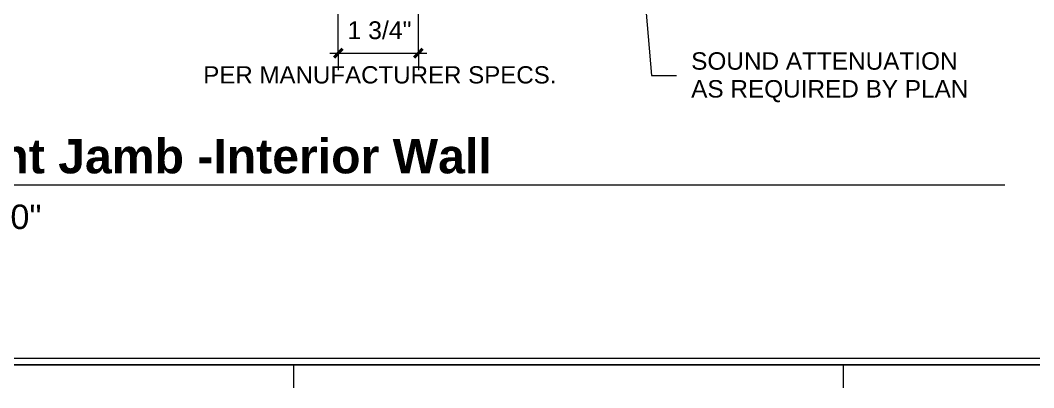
# Model space of a CAD drawing. Header units: inches. Extents: x -6061 to 13621, y -296 to 7483.
# Drawn here: x 13042.4 to 13308.1, y -214.6 to -118.4 of the extents above; entities that cross this region are included whole.
import ezdxf

# ---------------------------------------------------------------- set-up
doc = ezdxf.new("R2010")
doc.units = ezdxf.units.IN
doc.header["$MEASUREMENT"] = 0
doc.layers.get('0').update_dxf_attribs({"linetype": 'CONTINUOUS'})
doc.styles.add('Arial$001H0', font='arial.ttf')
doc.styles.add('Arial$101H0', font='arialbd.ttf')

msp = doc.modelspace()

# ---------------------------------------------------------------- linework, layer by layer
at = {"color": 7, "linetype": 'Continuous', "lineweight": 9, "true_color": 0x000007}
for p, q in [((13201.30732102297, -54.52345200082254), (13207.87474183745, -132.8519587881529)), ((13125.78198165646, -127.0053524533113), (13125.78198165646, -78.2302393311393)), ((13146.7656920637, -127.0053524533113), (13146.7656920637, -87.20037507774566)), ((13123.53944771981, -127.0053524533113), (13149.00822600035, -127.0053524533113)), ((13125.78198165646, -127.0053524533113), (13125.78198165646, -131.4904203266144)), ((13146.7656920637, -127.0053524533113), (13146.7656920637, -131.4904203266144)), ((13207.87474183745, -132.8519587881529), (13214.44216265193, -132.8519587881529)), ((12947.26026219944, -161.4442664804606), (13300.53944771981, -161.4442664804606)), ((13401.05302238044, -207.0157596931303), (11963.18831649809, -207.0157596931303)), ((11961.58650654334, -208.6175696478815), (13402.2543798465, -208.6175696478815))]:
    msp.add_line(p, q, dxfattribs=at)
at = {"color": 7, "linetype": 'Continuous', "lineweight": 40, "true_color": 0x000007}
for p, q in [((13125.78198165646, -127.0053524533113), (13124.66071468813, -128.1266194216371)), ((13125.78198165646, -127.0053524533113), (13126.90324862478, -125.8840854849855)), ((13146.7656920637, -127.0053524533113), (13145.64442509537, -128.1266194216371)), ((13146.7656920637, -127.0053524533113), (13147.88695903202, -125.8840854849855))]:
    msp.add_line(p, q, dxfattribs=at)
at = {"color": 8, "linetype": 'Continuous', "lineweight": 9, "true_color": 0x7f7f7f}
for p, q in [((13402.2543798465, -208.6175696478815), (11955.57971921302, -208.6175696478815)), ((13114.16885948451, -214.6243569781982), (13114.16885948451, -208.6175696478815)), ((13258.25166491438, -214.6243569781982), (13258.25166491438, -208.6175696478815))]:
    msp.add_line(p, q, dxfattribs=at)

# ---------------------------------------------------------------- texts
at = {"color": 7, "true_color": 0x000007}
for s, height, style, p in [('1 3/4"', 4.656362968759192, 'Arial$001H0', (13128.1842384802, -123.3212345402582)), ('SOUND ATTENUATION ', 4.567569452130737, 'Arial$001H0', (13218.28601406384, -131.3302812588038)), ('PER MANUFACTURER SPECS.', 4.518974366454501, 'Arial$001H0', (13090.381528192, -134.9343482085376)), ('AS REQUIRED BY PLAN', 4.566127244570707, 'Arial$001H0', (13218.28601406384, -138.6185125505968)), ('Storefront Jamb -Interior Wall', 9.035630821739101, 'Arial$101H0', (12987.86570834759, -158.4809461685232)), ('0"', 6.400614510025068, 'Arial$001H0', (13039.84446295131, -173.0574124219401))]:
    msp.add_text(s, height=height, dxfattribs=dict(at, style=style)).set_placement(p)

doc.saveas('drawing.dxf')
